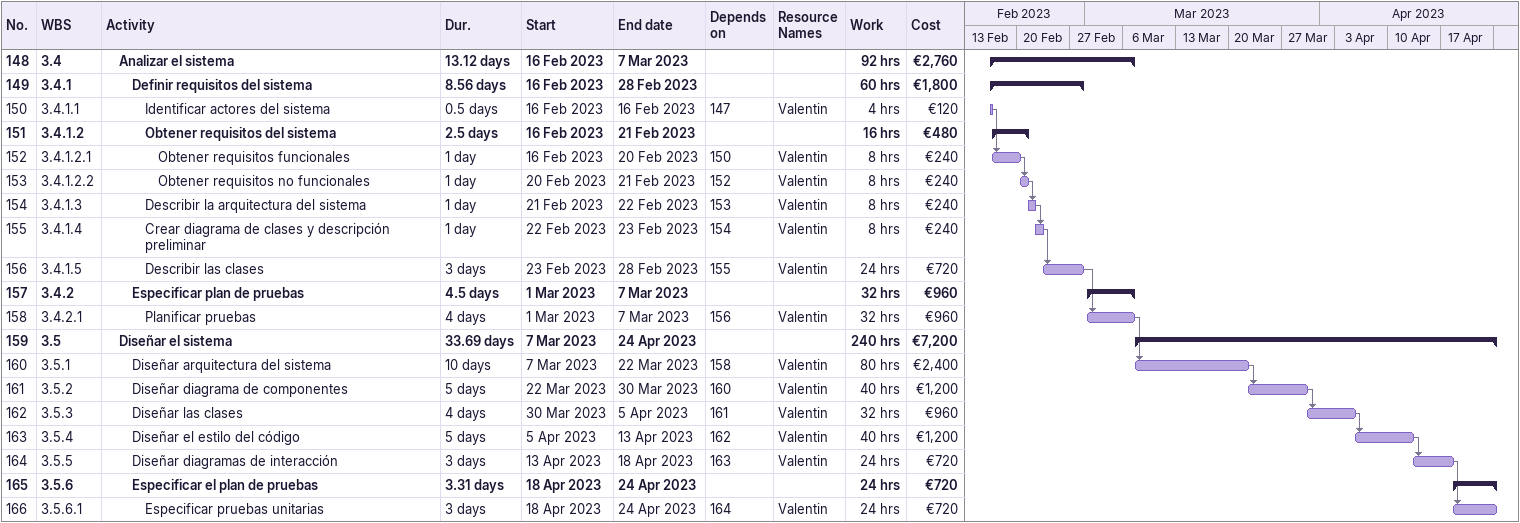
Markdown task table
| ID | WBS | Task | Duration | Start | Finish | Predecessors | Resources | Work (h) | Cost (€) |
|---|---|---|---|---|---|---|---|---|---|
| 148 | 3.4 | **Analizar el sistema** | 13.12d | 2023-02-16 | 2023-03-07 |  |  | 92 | 2760 |
| 149 | 3.4.1 | **Definir requisitos del sistema** | 8.56d | 2023-02-16 | 2023-02-28 |  |  | 60 | 1800 |
| 150 | 3.4.1.1 | Identificar actores del sistema | 0.5d | 2023-02-16 | 2023-02-16 | 147 | Valentin | 4 | 120 |
| 151 | 3.4.1.2 | **Obtener requisitos del sistema** | 2.5d | 2023-02-16 | 2023-02-21 |  |  | 16 | 480 |
| 152 | 3.4.1.2.1 | Obtener requisitos funcionales | 1d | 2023-02-16 | 2023-02-20 | 150 | Valentin | 8 | 240 |
| 153 | 3.4.1.2.2 | Obtener requisitos no funcionales | 1d | 2023-02-20 | 2023-02-21 | 152 | Valentin | 8 | 240 |
| 154 | 3.4.1.3 | Describir la arquitectura del sistema | 1d | 2023-02-21 | 2023-02-22 | 153 | Valentin | 8 | 240 |
| 155 | 3.4.1.4 | Crear diagrama de clases y descripción preliminar | 1d | 2023-02-22 | 2023-02-23 | 154 | Valentin | 8 | 240 |
| 156 | 3.4.1.5 | Describir las clases | 3d | 2023-02-23 | 2023-02-28 | 155 | Valentin | 24 | 720 |
| 157 | 3.4.2 | **Especificar plan de pruebas** | 4.5d | 2023-03-01 | 2023-03-07 |  |  | 32 | 960 |
| 158 | 3.4.2.1 | Planificar pruebas | 4d | 2023-03-01 | 2023-03-07 | 156 | Valentin | 32 | 960 |
| 159 | 3.5 | **Diseñar el sistema** | 33.69d | 2023-03-07 | 2023-04-24 |  |  | 240 | 7200 |
| 160 | 3.5.1 | Diseñar arquitectura del sistema | 10d | 2023-03-07 | 2023-03-22 | 158 | Valentin | 80 | 2400 |
| 161 | 3.5.2 | Diseñar diagrama de componentes | 5d | 2023-03-22 | 2023-03-30 | 160 | Valentin | 40 | 1200 |
| 162 | 3.5.3 | Diseñar las clases | 4d | 2023-03-30 | 2023-04-05 | 161 | Valentin | 32 | 960 |
| 163 | 3.5.4 | Diseñar el estilo del código | 5d | 2023-04-05 | 2023-04-13 | 162 | Valentin | 40 | 1200 |
| 164 | 3.5.5 | Diseñar diagramas de interacción | 3d | 2023-04-13 | 2023-04-18 | 163 | Valentin | 24 | 720 |
| 165 | 3.5.6 | **Especificar el plan de pruebas** | 3.31d | 2023-04-18 | 2023-04-24 |  |  | 24 | 720 |
| 166 | 3.5.6.1 | Especificar pruebas unitarias | 3d | 2023-04-18 | 2023-04-24 | 164 | Valentin | 24 | 720 |
